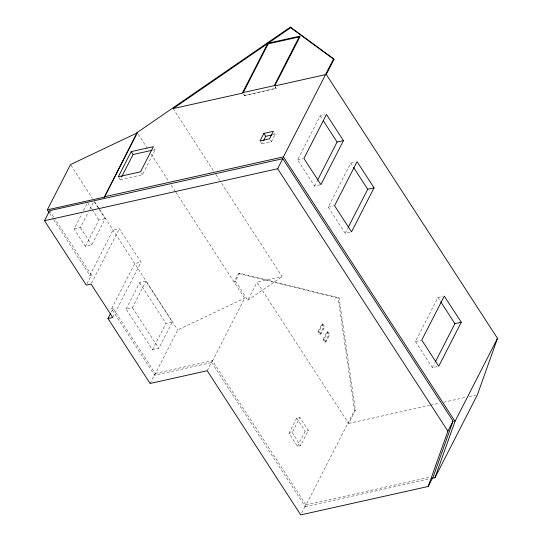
<?xml version="1.0" encoding="UTF-8"?>
<svg xmlns="http://www.w3.org/2000/svg" width="542" height="542" viewBox="0 0 542 542"><rect width="100%" height="100%" fill="white"/><g stroke="black" fill="none" stroke-linecap="round" stroke-linejoin="round"><path stroke-width="0.41" stroke-dasharray="2.71 2.03" d="M98.908 208.833L105.243 218.595L91.734 245.004L85.385 246.42L74.071 228.981L81.957 213.575M83.461 210.642L87.587 202.572L91.659 208.846M74.071 228.981L80.419 227.565L88.299 212.159M89.803 209.226L93.929 201.157L98.454 208.135M85.385 246.42L98.901 220.011L105.243 218.595M118.705 177.342L120.216 179.673L121.347 177.451M53.719 219.72L89.85 275.404L113.014 230.133L119.355 228.717L141.042 262.138L113.109 316.724M120.216 179.673L142.417 174.72L155.29 149.572L154.531 148.406M87.018 283.676L91.435 275.051L54.708 218.44M91.422 283.303L119.355 228.717M175.859 192.261L244.598 298.202L211.698 362.49L154.605 375.22L111.53 308.825L134.701 263.554L141.042 262.138M111.279 312.07L113.115 308.473L155.249 373.411L150.1 383.472M126.062 309.116L139.579 282.707L145.92 281.291L172.315 321.982L158.806 348.391L152.458 349.8L126.062 309.116L132.404 307.7L145.92 281.291M243.663 94.444L244.415 95.602L276.271 88.271L274.76 85.948M244.415 95.602L276.271 88.271M152.458 349.8L165.974 323.391L172.315 321.982M260.39 141.537L261.901 143.86L262.951 141.801M261.901 143.86L271.413 141.74L275.275 134.192L274.523 133.034M154.605 375.22L177.769 329.942L244.598 298.202M239.53 273.236L238.575 273.446L234.144 282.104L235.452 281.203L239.53 273.236L339.082 297.897L355.416 410.199L348.648 423.431L257.01 282.186L282.118 276.589L220.038 180.899M320.119 184.822L314.57 186.055L297.599 159.897L320.119 115.886L324.882 114.823M207.193 370.748L212.342 360.687L305.864 504.839L301.454 513.464M235.452 281.203L247.782 300.214L257.01 282.186M314.57 186.055L317.239 180.832M349.949 232.2L345.193 233.263L328.222 207.105L350.749 163.088L355.505 162.031M345.193 233.263L347.869 228.04M317.991 331.629L321.853 324.082L322.802 323.872L324.685 326.779L320.823 334.319L319.875 334.536L317.991 331.629L318.94 331.413L322.802 323.872M319.875 334.536L323.737 326.989L324.685 326.779M323.046 339.428L326.907 331.88L327.863 331.67L329.746 334.577L325.884 342.124L324.936 342.334L323.046 339.428L324.001 339.217L327.863 331.67M324.936 342.334L328.798 334.787L329.746 334.577M288.981 433.234L296.704 418.146L299.882 417.435L308.364 430.517L300.641 445.605L297.47 446.317L288.981 433.234L292.158 432.53L299.882 417.435M297.47 446.317L305.193 431.222L308.364 430.517M211.698 362.49L305.221 506.648L354.468 410.409L338.133 298.107L238.575 273.446M437.15 366.602L432.387 367.666L415.423 341.507L437.943 297.49L442.706 296.433M432.387 367.666L435.063 362.442M247.782 300.214L282.118 276.589M152.817 150.12L155.29 149.572M272.897 134.721L275.275 134.192M297.599 159.897L303.147 158.664M328.222 207.105L333.777 205.872M89.85 275.404L91.435 275.051M111.53 308.825L113.115 308.473M338.133 298.107L339.082 297.897M155.249 373.411L212.342 360.687M415.423 341.507L420.971 340.274M354.468 410.409L355.416 410.199M348.648 423.431L429.549 405.396M430.368 405.213L439.454 403.194M443.58 402.272L465.869 397.3M469.169 396.568L475.774 395.091M305.864 504.839L430.063 477.156M305.221 506.648L429.169 479.02M320.119 115.886L322.415 119.416M350.749 163.088L353.038 166.624M437.943 297.49L440.239 301.027M275.004 86.788L276.135 88.536M243.792 94.179L244.55 95.345M270.282 139.992L271.413 141.74M321.853 324.082L323.737 326.989M326.907 331.88L328.798 334.787M318.94 331.413L320.823 334.319M324.001 339.217L325.884 342.124M173.135 108.603L214.056 171.685M215.899 174.524L219.578 180.195M138.224 134.253L147.404 148.4M151.076 154.057L168.515 180.94M171.272 185.181L175.398 191.55M141.286 172.979L142.417 174.72M296.704 418.146L305.193 431.222M292.158 432.53L300.641 445.605M70.941 165.283L92.438 198.413M94.721 201.936L99.294 208.982M99.755 209.693L177.769 329.942M92.113 209.544L98.901 220.011M139.579 282.707L165.974 323.391M80.419 227.565L91.734 245.004M132.404 307.7L158.806 348.391M49.654 210.662L54.247 217.735M49.6 213.372L53.258 219.015"/><path stroke-width="0.81" d="M428.2 486.479L447.895 431.175L453.044 421.114L282.788 158.691L49.654 210.662L44.505 220.716L86.286 285.112L91.042 284.055L112.729 317.476L107.966 318.533L150.1 383.472L207.193 370.748L300.715 514.9L428.2 486.479L433.349 476.418L453.044 421.114M431.649 478.464L434.948 477.726L455.016 421.358L497.495 338.357L326.284 74.464L333.987 59.41L333.615 58.827L290.349 27.1L137.119 132.546L104.41 197.125L47.317 209.849L49.146 212.667M497.495 338.357L477.427 394.725L434.948 477.726M47.317 209.849L70.48 164.578L137.309 132.837L137.119 132.546M104.41 197.125L137.309 132.837M131.198 151.611L118.325 176.767L140.527 171.814L153.4 146.665L131.198 151.611L133.081 154.517L121.726 176.712M107.966 318.533L110.541 313.506M299.536 36.206L267.823 43.279L242.531 92.696L274.252 85.629L299.536 36.206L299.916 36.788L274.76 85.948L326.284 74.464M299.916 36.788L268.195 43.861L243.04 93.021L173.135 108.603L290.722 27.683L333.987 59.41M263.873 133.407L260.011 140.954L269.53 138.833L273.392 131.286L263.873 133.407L265.763 136.313L263.656 140.432M104.22 196.834L283.432 156.882L333.615 58.827M44.505 220.716L277.639 168.752L282.788 158.691M317.619 180.086L337.09 142.038L343.438 140.629L326.467 114.47L303.94 158.488L320.911 184.639L343.438 140.629M348.249 227.294L367.72 189.246L374.061 187.83L357.09 161.679L334.57 205.689L351.534 231.847L374.061 187.83M435.443 361.697L454.914 323.649L461.256 322.233L444.291 296.081L421.764 340.091L438.735 366.25L461.256 322.233M133.081 154.517L151.997 150.303M265.763 136.313L272.104 134.897M290.349 27.1L290.722 27.683M323.33 120.832L337.09 142.038M353.499 167.329L367.72 189.246M440.693 301.731L454.914 323.649M267.823 43.279L268.195 43.861M283.432 156.882L455.016 421.358M277.639 168.752L447.895 431.175"/></g></svg>
